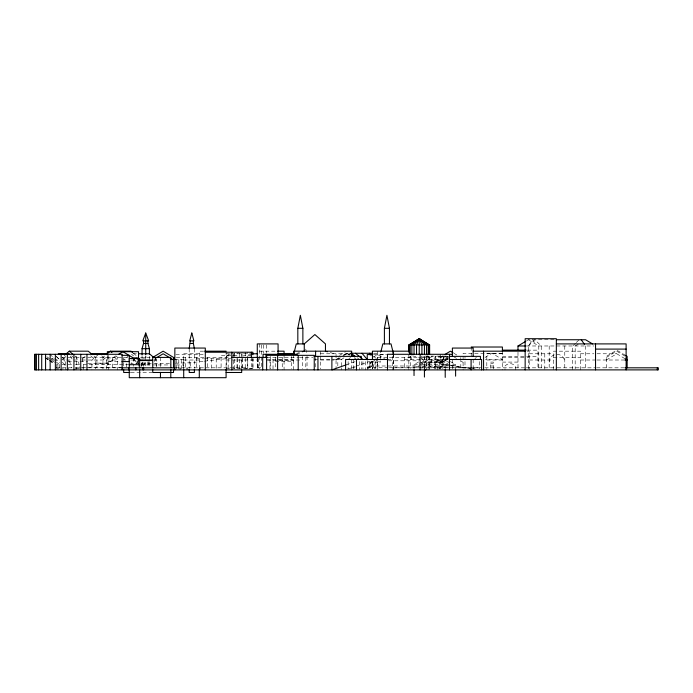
<?xml version="1.0" encoding="UTF-8"?>
<svg xmlns="http://www.w3.org/2000/svg" width="693" height="693" viewBox="0 0 693 693"><rect width="100%" height="100%" fill="white"/><g stroke="black" fill="none" stroke-linecap="round" stroke-linejoin="round"><path stroke-width="0.52" stroke-dasharray="3.46 2.6" d="M377.642 367.29L377.815 354.556M154.47 361.573L155.041 358.454M380.24 358.939L380.76 352.217M148.605 361.573L147.86 363.652L147.86 366.597M376.637 360.014L375.632 362.352L374.948 369.022M424.61 369.022L425.285 362.352L428.092 356.115M142.576 362.266L141.84 363.652L141.84 366.597M528.395 368.849L528.395 345.98L532.7 339.743L535.741 344.152M136.14 363.652L138.747 359.91M226.091 357.415L228.17 354.816L230.847 353.707M231.809 356.765L233.368 354.816L238.713 352.59M436.192 356.115L430.933 362.352L430.933 365.991L429.625 367.29M135.559 358.108L130.847 363.652L170.097 363.366M372.444 367.29L373.752 365.991L373.752 362.352M528.395 345.98L534.814 339.743L541.242 345.98L541.242 368.849M575.58 343.208L572.721 345.98L572.721 369.889M576.29 342.515L579.149 339.743M421.604 358.454L425.285 362.352L432.259 356.115L430.933 362.352L439.83 356.115L435.784 362.352L435.784 365.991L433.931 367.29L433.931 369.889M443.122 356.115L435.784 362.352L445.989 356.115L439.509 362.352L439.509 365.991L437.24 367.29L437.24 369.889M53.344 357.952L50.918 360.014L59.936 360.014M61.946 360.014L66.026 356.548M82.519 358.627L87.422 354.469M98.449 354.469L91.918 360.014L91.918 369.889M104.574 356.029L102.945 357.415L102.945 368.901M102.945 360.014L107.839 355.856M129.392 355.162L123.675 360.014L130.163 360.014M143.529 358.766L147.938 355.024M375.086 359.858L372.141 362.352L372.141 365.991L370.287 367.29L370.287 369.889M348.934 358.801L350.58 357.415M474.922 358.602L476.412 357.415M447.765 357.986L441.848 362.352L441.848 365.991L439.31 367.29L439.31 369.889M372.41 361.313L370.911 362.352L370.911 365.991L368.641 367.29L368.641 369.022M343.945 357.796L341.467 359.494L341.467 366.77M348.077 354.963L349.731 353.828M340.445 357.796L337.82 359.494L337.82 366.77M344.811 354.963L347.427 353.257L350.19 354.963M448.094 358.385L441.848 362.352L448.042 358.714M371.803 361.313L370.131 362.352L370.131 365.991L367.602 367.29L367.602 369.889M448.232 358.714L442.299 362.352L419.395 362.352M107.328 357.934L112.526 357.934L115.991 355.856M112.526 360.014L107.328 363.132L96.933 363.132M339.518 355.336L345.582 351.697M338.652 357.934L336.053 359.494L338.894 357.934M342.983 355.336L346.448 353.257L349.515 353.257M339.518 357.934L336.053 360.014L331.895 360.014M343.849 355.336L346.448 353.776L349.047 355.336M373.31 357.155L377.642 354.556L384.572 358.714M388.305 367.29L367.247 367.29L369.845 365.991L369.845 362.352L371.578 361.313M408.835 357.415L411.434 355.856M414.033 368.849L414.033 364.691L419.23 361.573M442.619 355.856L440.02 357.415L440.02 369.022M447.496 359.234L442.299 362.352L442.299 368.815M449.549 362.092L445.218 364.691L445.218 369.889M485.074 357.415L492.004 353.257L502.399 359.494L485.386 359.494M526.663 340.783L528.395 339.743L555.362 339.743M578.222 344.152L575.181 345.98L575.181 368.849M606.366 357.415L616.761 351.178L626.29 356.895M606.366 360.014L616.761 353.776L626.29 359.494M449.402 356.635L439.509 362.352L448.397 356.115L421.543 356.115M440.02 367.29L442.299 365.991L422.34 365.991M343.633 355.336L347.427 353.257L350 354.963M439.31 367.29L442.299 365.991M346.084 364.873L355.223 361.651M347.635 369.178L354.738 366.666M355.752 366.311L369.958 361.287M296.561 353.447L299.445 352.598M242.489 356.115L247.687 354.816L252.884 354.816L245.608 356.029M85.724 367.619L75.546 368.589M244.568 369.048L247.687 368.685L247.687 352.217M175.468 363.21L190.506 362.768L203.266 361.313M204.322 361.192L230.908 358.142M248.726 369.005L252.884 368.685L252.884 358.394M455.613 365.497L434.823 366.588L414.033 366.666M526.316 345.98L593.892 345.98M527.208 350.138L537.985 350.138L537.985 368.901M203.586 351.178L199.298 351.178L199.298 369.369M259.425 351.178L277.642 351.178M527.052 351.178L529.192 351.178L529.192 369.889M373.596 353.257L377.642 353.257M502.399 353.257L463.097 353.257L463.097 369.889M136.434 353.776L131.029 353.776L133.48 355.856M199.298 353.776L183.706 353.776L183.706 368.329M226.091 353.776L230.249 353.776M231.289 353.776L250 353.776M297.592 353.776L299.671 353.776M320.461 353.776L342.117 353.776M502.399 353.776L486.807 353.776L486.807 369.889M529.192 353.776L553.586 353.776M580.379 353.776L593.892 353.776M597.011 353.776L616.761 353.776M175.892 354.296L203.196 354.296M380.24 354.296L386.408 354.296M373.484 354.556L386.339 354.556M230.249 354.816L228.17 354.816L228.17 368.685M237.006 355.336L221.093 355.336L221.093 369.889M448.172 356.375L435.559 356.375L435.559 368.849M502.399 356.375L537.985 356.375M61.946 357.415L74.575 357.415M75.624 357.415L128.014 357.415M150.112 357.415L140.488 357.415L141.58 358.974M176.317 357.415L230.249 357.415M266.606 357.415L299.029 357.415M299.506 357.415L312.959 357.415M377.642 357.415L388.401 357.415M389.371 357.415L421.309 357.415M422.349 357.415L429.625 357.415L429.625 369.889M502.399 357.415L525.978 357.415M527.052 357.415L529.192 357.415M553.586 357.415L580.379 357.415M196.318 358.714L203.499 358.714M204.522 358.714L221.093 358.714M174.264 359.494L185.551 359.494M266.415 359.494L293.667 359.494M314.241 359.494L344.317 359.494M387.482 359.494L392.325 359.494M404.539 359.494L448.172 359.494M66.623 360.014L72.635 360.014M73.64 360.014L76.646 360.014L75.009 358.627M81.887 360.014L117.645 360.014L112.742 355.856M131.246 360.014L140.974 360.014M154.6 360.014L156.757 360.014L156.757 366.25M183.706 360.014L199.298 360.014M226.091 360.014L257.276 360.014M278.075 360.014L299.671 360.014M320.461 360.014L330.856 360.014M429.625 360.014L440.02 360.014M486.807 360.014L502.399 360.014M529.192 360.014L553.586 360.014M580.379 360.014L595.971 360.014M597.011 360.014L625.008 360.014M267.316 360.533L293.667 360.533M388.461 360.793L419.395 360.793M67.923 361.573L87.673 361.573M108.463 361.573L119.906 361.573M275.433 361.573L293.667 361.573M422.349 361.573L448.336 361.573M502.399 362.092L517.992 362.092M369.845 362.352L377.815 362.352M429.625 362.612L440.02 362.612M87.673 363.652L108.463 363.652M490.705 363.652L493.303 363.652M59.763 367.81L59.763 364.691L56.54 364.691L56.48 369.889M62.101 364.691L64.882 364.691L64.882 367.81M68.053 364.691L71.561 364.691L71.561 367.81M75.338 364.691L79.331 364.691L79.331 367.81M82.242 358.454L83.463 364.691L128.629 364.691M141.528 364.691L144.759 364.691M414.033 364.691L421.309 364.691M422.349 364.691L455.613 364.691L455.613 369.109M140.696 364.951L151.091 364.951M152.139 364.951L170.773 364.951M176.161 364.951L183.706 364.951M369.845 365.991L419.395 365.991M490.705 365.991L493.303 365.991M87.673 367.29L120.842 367.29M389.371 367.29L481.609 367.29M56.48 367.81L74.394 367.81M75.338 367.81L79.6 367.81M80.605 367.81L87.639 367.81M88.687 367.81L122.124 367.81M175.797 367.81L203.959 367.81M205.674 367.81L246.881 367.81M257.276 367.81L261.14 367.81M351.654 367.81L356.852 367.81M367.247 367.81L372.444 367.81M393.234 367.81L421.275 367.81M422.271 367.81L479.539 367.81M484.84 367.81L525.874 367.81M526.23 367.81L557.146 367.81M557.406 367.81L595.538 367.81M596.595 367.81L625.069 367.81M226.091 368.685L232.328 368.685M252.884 368.685L233.368 368.685L233.368 359.087M130.847 372.488L152.01 372.488M412.595 355.916L419.23 357.415L419.23 369.889M444.828 364.691L471.101 368.407M472.158 368.555L475.311 369.005M443.633 364.691L474.116 369.005M330.275 352.598L336.053 354.296L336.053 368.901M625.424 355.336L616.761 350.138L606.366 356.375L606.366 369.889M528.395 339.743L538.79 345.98L538.79 368.849M453.88 353.257L457.345 355.336M453.56 356.635L457.207 358.827M463.097 362.352L460.81 360.984L460.81 369.889M450.415 361.573L455.613 364.691M427.027 355.856L429.625 357.415M420.097 362.092L424.428 364.691M378.508 361.313L380.24 362.352L380.24 359.234M346.448 353.257L349.913 355.336M354.253 357.934L356.852 359.494L354.279 357.796M133.325 360.014L138.522 363.132M45.045 357.761L48.51 360.074M49.376 360.655L53.707 363.539M45.383 357.761L48.831 360.074M49.688 360.655L53.993 363.539M357.155 357.796L359.632 359.494M46.769 357.969L48.545 359.191M49.437 359.806L53.872 362.863M46.855 356.748L57.891 364.691L57.891 367.81M51.299 358.194L59.763 364.691M373.596 356.375L376.836 358.87M49.705 354.296L53.837 357.761M54.66 358.454L59.624 362.612M155.128 358.627L156.757 360.014M133.48 353.257L136.746 356.029M116.008 356.029L117.645 357.415L117.645 369.889M101.715 355.856L106.618 360.014L106.618 369.889M93.953 356.029L95.591 357.415L95.591 368.901M90.688 355.856L95.591 360.014M75.009 356.029L76.646 357.415L76.646 369.889M71.743 355.856L74.194 357.934M62.353 357.241L65.618 360.014L65.618 369.889M56.038 356.375L59.728 359.84M62.673 362.612L64.882 364.691L62.543 362.465M56.419 356.523L59.477 359.494M133.281 358.194L138.383 363.652L136.149 357.415M62.613 358.757L66.017 362.465M136.816 358.194L138.799 360.533M63.739 354.296L65.549 356.696M68.555 360.698L71.561 364.691M143.754 362.092L144.837 363.652L144.837 366.597M70.357 356.029L72.843 360.36M147.548 361.876L148.501 363.652L148.501 366.597M76.022 356.185L79.331 364.691M305.734 349.099L307.034 354.296M423.787 356.115L425.285 362.352M155.223 357.415L156.367 366.597M585.576 345.98L585.576 368.849M580.379 369.889L580.379 351.178L553.586 351.178L553.586 369.889M564.778 345.98L564.778 369.889M549.185 345.98L549.185 368.919M544.785 353.776L544.785 369.889M517.992 352.217L517.992 368.919M515.393 369.889L515.393 365.991A6.947 6.947 0 0 0 504.998 365.991L504.998 369.889M502.399 351.178L502.399 369.889M493.303 368.919L493.303 362.092L490.705 362.092L490.705 368.919M479.469 361.573L479.469 368.849M473.172 359.494L473.172 368.849M471.214 347.02L471.214 358.454M464.994 356.375L464.994 358.454M464.994 361.573L464.994 368.849M460.81 357.415L460.81 360.533M452.382 359.494L452.382 368.849M444.828 359.494L444.828 367.81M443.633 356.375L443.633 367.81M440.384 354.296L440.384 368.849M438.964 359.494L438.964 368.849M434.823 361.573L434.823 369.135M429.27 356.375L429.27 368.849M428.231 356.375L428.231 369.889M426.923 356.375L426.923 369.889M426.576 356.375L426.576 369.889M424.428 356.375L424.428 369.889M421.916 356.375L421.916 368.849M411.703 357.415L411.703 359.494M410.551 356.375L410.551 368.849M408.835 354.556L408.835 369.889M404.539 357.415L404.539 369.889M393.607 354.296L393.607 369.889M393.234 354.296L393.234 369.889M392.325 356.375L392.325 369.889M377.642 351.178L377.642 358.454M377.642 361.573L377.642 369.889M375.034 361.573L375.034 368.849M372.444 361.573L372.444 369.022M372.262 361.573L372.262 368.849M367.247 360.793L367.247 369.889M365.566 361.573L365.566 369.889M362.941 361.573L362.941 368.849M361.313 361.573L361.313 368.849M359.632 361.573L359.632 369.889M353.231 359.494L353.231 368.849M351.654 359.494L351.654 369.889M348.111 361.573L348.111 368.849M341.467 367.81L341.467 369.889M320.461 351.178L320.461 355.336M320.461 355.856L320.461 368.901M315.601 357.415L315.601 368.849M307.034 356.375L307.034 369.889M305.812 357.415L305.812 368.849M302.261 356.375L302.261 368.849M293.667 354.296L293.667 369.889M291.303 356.375L291.303 368.849M284.069 354.816L284.069 369.889M282.242 357.415L282.242 369.889M275.433 357.415L275.433 368.849M273.025 359.494L273.025 369.889M270.322 356.375L270.322 368.849M270.001 359.494L270.001 369.889M266.415 344.941L266.415 353.257M263.721 344.941L263.721 353.257M261.46 344.941L261.46 368.849M259.658 343.901L259.658 368.849M258.342 358.454L258.342 368.849M257.805 357.415L257.805 368.849M257.545 358.454L257.545 368.849M257.276 358.281L257.276 369.889M252.928 358.454L252.928 368.849M251.342 357.415L251.342 368.849M247.773 358.454L247.773 368.849M245.235 352.217L245.235 368.849M242.437 358.454L242.437 368.849M242.013 352.217L242.013 368.849M241.684 353.776L241.684 357.934M241.684 360.014L241.684 369.889M239.605 353.248L239.605 368.685M237.283 358.454L237.283 368.849M237.006 358.454L237.006 369.889M234.407 353.248L234.407 368.685M233.368 354.816L233.368 358.021M226.247 355.336L226.247 368.849M226.091 351.178L226.091 369.369M216.216 358.714L216.216 369.889M211.694 358.714L211.694 368.875M207.605 357.415L207.605 368.875M200.199 367.81L200.199 369.889M199.575 367.81L199.575 369.889M196.318 357.415L196.318 368.875M194.404 348.683L194.404 368.165M190.506 362.768L190.506 367.888M189.206 348.683L189.206 368.165M187.249 367.81L187.249 369.889M186.807 367.81L186.807 369.889M185.551 357.415L185.551 368.849M183.506 359.494L183.506 369.889M181.245 359.494L181.245 368.849M180.232 367.81L180.232 369.889M179.894 367.81L179.894 369.889M178.803 359.494L178.803 369.889M176.23 359.494L176.23 369.889M160.438 357.415L160.438 366.597M149.411 356.254L149.411 360.585M149.411 361.668L149.411 365.999M145.729 356.254L145.729 366.25M143.72 364.691L143.72 366.424M142.056 355.89L142.056 366.25M141.45 363.652L141.45 366.597M138.522 357.934L138.522 366.25M138.383 360.014L138.383 364.171M133.325 357.934L133.325 366.25M126.646 363.652L126.646 368.849M123.675 357.415L123.675 360.533M123.675 362.526L123.675 366.51M112.526 357.934L112.526 367.29M108.463 355.336L108.463 369.889M107.328 355.856L107.328 367.29M96.933 360.014L96.933 367.29M83.602 367.81L83.602 369.889M83.463 364.691L83.463 367.81M75.736 367.81L75.736 369.889M68.685 367.81L68.685 369.889M62.924 367.81L62.924 369.889M58.853 367.81L58.853 369.889M57.545 367.81L57.545 369.889M56.748 367.81L56.748 369.889M549.185 362.092A7.796 7.796 0 0 1 554.963 354.565M556.981 354.296A7.796 7.796 0 0 1 564.778 362.092"/><path stroke-width="1.04" d="M297.825 343.901L297.825 328.309L300.355 315.306L302.876 328.309L302.876 343.901M384.398 343.901L384.398 328.309L386.919 315.306L389.449 328.309L389.449 343.901M189.206 348.683L190.246 340.878M381.02 351.178L382.839 343.901L391.008 343.901L393.607 354.296M142.056 354.859L142.056 348.683L143.529 343.477L143.529 340.878M145.729 333.038L142.793 340.878L148.674 340.878L145.729 333.038L145.729 354.842M429.625 354.296L429.625 344.941L419.23 338.704L416.536 344.941L416.536 354.14M429.27 354.296L429.27 344.941L419.23 338.704L414.033 344.941L414.033 354.461M424.428 370.798L425.632 369.75M65.211 354.643L69.291 351.178L88.236 351.178L92.325 354.643M106.211 354.643L110.291 351.178L131.029 351.178L132.666 352.564M428.231 354.296L428.231 344.941L419.23 338.704L411.876 344.941L411.876 354.521M424.428 354.296L424.428 344.941L419.23 338.704L410.221 344.941L410.221 354.296L408.835 351.178L408.835 344.941L419.23 338.704L426.576 344.941L426.576 354.296M421.916 354.296L421.916 344.941L419.23 338.704L409.182 344.941L409.182 352.789M118.59 354.296L122.921 351.697L133.325 357.934L138.522 357.934L138.522 351.697L107.328 351.697L107.328 354.816M152.737 367.81L152.737 357.415L163.132 351.178L173.527 357.415L173.562 367.81M156.202 357.934L163.132 353.776L173.527 360.014M445.218 354.296L450.415 351.178L453.014 352.737M517.992 350.138L517.992 345.98L525.796 341.303M346.084 364.873L331.878 369.889L331.878 356.375M302.339 351.749L304.262 351.178L304.262 343.901L314.865 334.546L325.459 343.901L325.459 351.178L327.382 351.749M297.825 328.309L302.876 328.309M384.398 328.309L389.449 328.309M556.444 339.743L585.576 339.743L592.506 343.901M143.529 343.477L147.938 343.477L149.411 348.683L149.411 354.088M190.246 343.477L193.364 343.477L194.404 348.683M304.435 343.901L296.266 343.901L293.667 354.296L293.667 351.178L351.654 351.178L351.654 356.375M556.349 343.901L626.117 343.901L626.117 369.889M408.835 344.941L429.625 344.941M517.992 345.98L525.277 345.98M471.214 347.02L502.399 347.02L502.399 351.178M142.056 348.683L149.411 348.683M595.538 349.099L626.117 349.099M502.399 350.138L526.126 350.138M204.66 351.178L226.091 351.178M277.642 351.178L284.069 351.178L284.069 354.296M408.835 351.178L372.444 351.178L372.444 359.494M473.172 351.178L525.155 351.178M205.301 352.217L252.884 352.217L252.884 354.816M350.554 353.257L372.583 353.257M58.264 353.776L69.291 353.776M91.242 353.776L107.285 353.776M138.6 353.776L149.411 353.776L153.491 357.241M251.039 353.776L257.276 353.776M278.075 353.776L294.464 353.776M297.41 354.296L263.071 354.296L263.071 357.415M452.382 354.296L387.482 354.296L387.482 369.889M372.444 354.556L367.247 354.556L367.247 359.754M121.985 355.336L129.262 355.336L129.262 367.81M314.241 356.375L361.313 356.375L361.313 359.494M449.047 356.375L480.422 356.375L480.422 359.494M152.737 357.415L170.842 357.415L170.842 367.81M231.8 357.415L267.325 357.415M129.262 358.454L139.657 358.454L139.657 367.81M170.842 359.494L175.338 359.494M388.002 359.494L345.599 359.494L345.599 369.889M449.159 359.494L481.618 359.494L481.618 369.889M139.458 360.014L152.434 360.014M625.008 360.014L627.156 360.014L625.424 358.974M139.657 360.533L152.737 360.533M121.985 361.573L129.262 361.573M129.262 364.691L139.657 364.691M121.63 367.81L175.043 367.81M625.008 367.81L658.35 367.81L658.35 369.889L34.65 369.889L34.65 354.296L122.124 354.296L122.124 369.889M129.981 372.488L123.675 372.488L123.675 369.499M226.091 372.488L241.684 372.488L241.684 369.889M625.424 355.336L627.156 356.375L627.156 367.914M350.779 353.776L355.119 356.375M351.377 353.828L355.509 356.661M371.976 355.128L369.542 353.257L370.322 355.041M355.526 353.257L362.941 359.494M110.291 351.178L111.928 352.564M69.291 351.178L73.38 354.643M362.006 353.257L367.247 359.494M581.271 339.743L584.494 344.421M657.31 367.81L657.31 369.889M595.538 343.901L595.538 369.889M556.349 369.889L556.349 338.704L525.155 338.704L525.155 369.889M483.567 351.178L483.567 369.889M473.172 356.375L473.172 348.059L452.382 348.059L452.382 356.375M471.093 359.494L471.093 369.889M455.613 369.889L455.613 376.16M449.506 354.296L449.506 369.889M445.218 369.551L445.218 377.382M424.428 369.889L424.428 377.07M420.149 354.296L420.149 369.889M419.23 338.704L419.23 354.296M414.033 369.889L414.033 375.554M393.234 351.178L393.234 354.296M356.488 359.494L356.488 369.889M317.948 356.375L317.948 369.889M315.601 351.178L315.601 356.375M314.241 369.889L314.241 355.336L266.606 355.336L266.606 369.889M298.207 355.336L298.207 369.889M278.075 354.643L278.075 343.901L257.276 343.901L257.276 357.934M277.607 355.336L277.607 369.889M265.973 354.296L265.973 357.415M262.699 357.415L262.699 369.889M251.342 352.217L251.342 357.415M231.8 352.217L231.8 369.889M226.091 369.369L226.091 377.694L129.262 377.694L129.262 369.889M205.301 369.889L205.301 348.059L174.844 348.059L174.844 369.889M199.298 369.369L199.298 377.694M194.404 369.248L194.404 372.488L189.206 372.488L189.206 369.248M193.364 340.878L193.364 343.477M183.706 369.196L183.706 377.694M174.264 357.415L174.264 359.494M173.527 369.369L173.527 372.488L152.737 372.488L152.737 369.369M170.842 369.49L170.773 377.694M160.455 372.384L160.455 377.694M147.938 340.878L147.938 343.477M143.65 367.81L143.65 369.889M142.914 367.81L142.914 369.889M139.657 369.196L139.657 377.694M135.863 367.81L135.863 369.889M128.846 367.81L128.846 369.889M86.954 354.296L86.954 369.889M80.743 354.296L80.743 369.889M73.934 354.296L73.934 369.889M67.36 354.296L67.36 369.889M61.14 354.296L61.14 369.889M55.362 354.296L55.362 369.889M50.147 354.296L50.147 369.889M45.573 354.296L45.573 369.889M41.71 354.296L41.71 369.889M38.643 354.296L38.643 369.889M36.408 354.296L36.408 369.889M35.057 354.296L35.057 369.889M191.805 333.038L189.726 340.878L193.884 340.878L191.805 333.038"/></g></svg>
